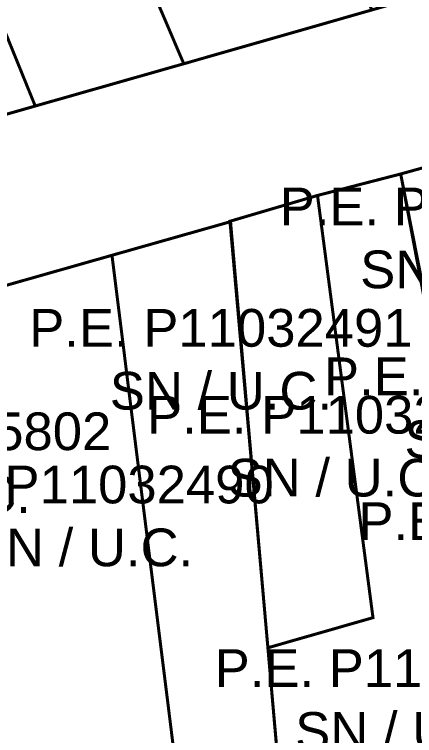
# Model space of a CAD drawing. Header units: metres. Extents: x 561401 to 594056, y 8460144 to 8508504.
# Drawn here: x 586828.07 to 586854.62, y 8501008.71 to 8501056.51 of the extents above; entities that cross this region are included whole.
import ezdxf

# ---------------------------------------------------------------- set-up
doc = ezdxf.new("R2010")
doc.units = ezdxf.units.M
for name, color, linetype in [('1.2. AFECTADOS BASE GRAFICA SUNARP', 150, 'Continuous'), ('1.2. BASE GRAFICA SUNARP', 150, 'Continuous'), ('1.3 ETIQUETA P.E. Y U.C.', 1, 'Continuous')]:
    doc.layers.add(name, color=color, linetype=linetype)
doc.styles.add('Arial', font='arial.ttf', dxfattribs={"height": 1})

msp = doc.modelspace()

# ---------------------------------------------------------------- linework, layer by layer
at = {"layer": '1.2. AFECTADOS BASE GRAFICA SUNARP', "color": 64, "linetype": 'Continuous', "lineweight": -3, "const_width": 0.2}
for points in [[(586878.978, 8501123.546), (586884.423, 8501092.781), (586888.924, 8501067.383), (586870.688, 8501062.189), (586851.787, 8501056.804), (586839.305, 8501053.237), (586829.448, 8501050.435), (586822.611, 8501048.481), (586809.817, 8501044.831), (586802.277, 8501043.156), (586793.087, 8501041.264), (586782.191, 8501039.033), (586769.725, 8501036.489), (586761.781, 8501074.825), (586760.808, 8501074.797), (586749.717, 8501068.874)], [(586823.425, 8501037.384), (586834.54, 8501040.541), (586842.371, 8501042.759), (586842.368, 8501042.796), (586848.178, 8501044.507), (586848.178, 8501044.507), (586853.697, 8501045.931), (586861.838, 8501048.183), (586861.831, 8501048.211), (586865.152, 8501049.203), (586865.151, 8501049.206), (586878.555, 8501053.005), (586889.846, 8501056.203), (586893.589, 8501034.499), (586895.739, 8501022.049), (586897.213, 8501013.528), (586899.655, 8500999.404), (586900.956, 8500991.92), (586901.951, 8500986.124), (586903.982, 8500974.366)]]:
    msp.add_lwpolyline(points, dxfattribs=at)
at = {"layer": '1.2. BASE GRAFICA SUNARP', "color": 64, "linetype": 'Continuous', "lineweight": -3, "const_width": 0.2}
for points in [[(586842.627, 8501076.342), (586831.211, 8501072.163), (586839.305, 8501053.237), (586851.787, 8501056.804), (586842.627, 8501076.342)], [(586831.211, 8501072.163), (586821.988, 8501068.792), (586829.448, 8501050.435), (586839.305, 8501053.237), (586831.211, 8501072.163)], [(586821.988, 8501068.792), (586816.743, 8501065.436), (586822.611, 8501048.481), (586829.448, 8501050.435), (586821.988, 8501068.792)], [(586853.697, 8501045.931), (586855.981, 8501034.388), (586864.407, 8501037.244), (586873.853, 8500997.126), (586877.629, 8500997.979), (586872.76, 8501017.894), (586869.607, 8501029.729), (586865.026, 8501049.066), (586853.697, 8501045.931)], [(586853.697, 8501045.931), (586848.178, 8501044.507), (586851.859, 8501016.521), (586844.887, 8501014.525), (586845.727, 8501005.005), (586847.423, 8500991.157), (586863.396, 8500994.565), (586853.697, 8501045.931)], [(586848.178, 8501044.507), (586842.368, 8501042.796), (586844.887, 8501014.525), (586851.859, 8501016.521), (586848.178, 8501044.507)], [(586842.406, 8501042.769), (586834.54, 8501040.541), (586839.166, 8501003.502), (586845.718, 8501005.029), (586842.406, 8501042.769)], [(586834.54, 8501040.541), (586823.425, 8501037.384), (586826.239, 8501000.503), (586839.166, 8501003.502), (586834.54, 8501040.541)]]:
    msp.add_lwpolyline(points, close=True, dxfattribs=at)

# ---------------------------------------------------------------- texts
at = {"layer": '1.3 ETIQUETA P.E. Y U.C.', "color": 1, "char_height": 2.5, "attachment_point": 5, "style": 'Arial'}
for s, insert in [('P.E. P11032493\\PSN / U.C.', (586858.382, 8501041.674)), ('P.E. P11032491\\PSN / U.C.', (586841.768, 8501033.629)), ('P.E. P11172464\\PSN / U.C.', (586861.324, 8501030.416)), ('P.E. P11032492\\PSN / U.C.', (586849.588, 8501027.869)), ('P.E. P11055802\\PSN / U.C.', (586821.778, 8501026.773)), ('P.E. P11032490\\PSN / U.C.', (586832.554, 8501023.245)), ('P.E. P11172465\\PSN / U.C.', (586863.61, 8501020.813)), ('P.E. P11156800\\PSN / U.C.', (586854.069, 8501011.077))]:
    msp.add_mtext(s, dxfattribs=dict(at, insert=insert))

doc.saveas('drawing.dxf')
